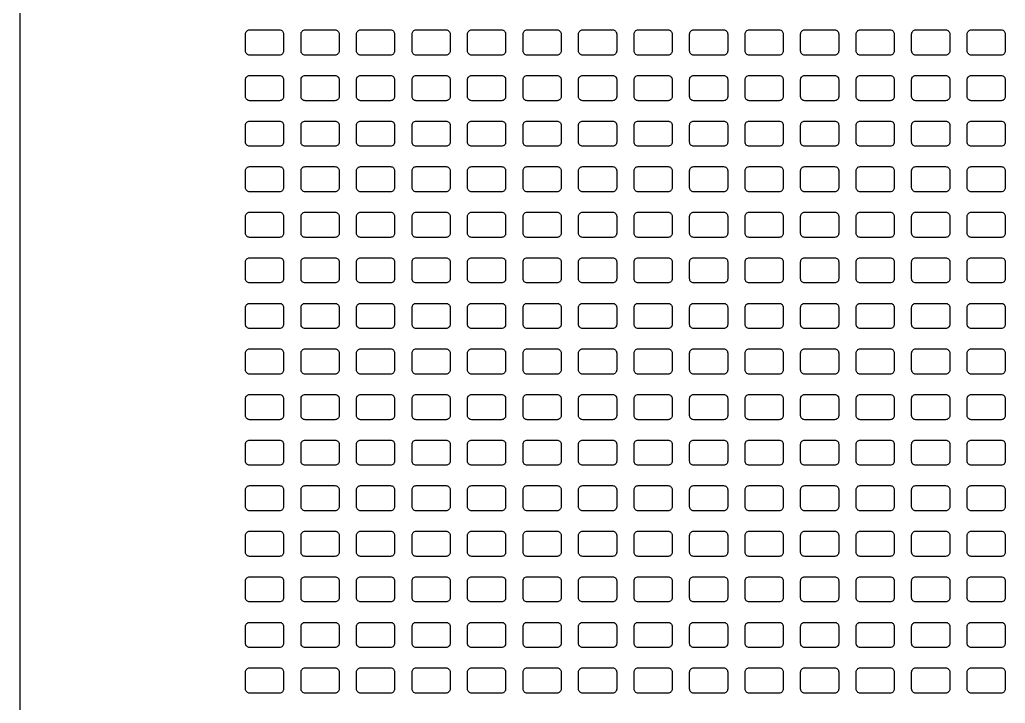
# Model space of a CAD drawing. Extents: x 2242 to 8299, y -565 to 2678.
# Drawn here: x 2242.3 to 2301.8, y 2551.2 to 2592.4 of the extents above; entities that cross this region are included whole.
import ezdxf

# ---------------------------------------------------------------- set-up
doc = ezdxf.new("R2010")
doc.units = 0
doc.header["$MEASUREMENT"] = 0
doc.layers.add('1', color=1, linetype='CONTINUOUS')
doc.layers.add('9', color=6, linetype='CONTINUOUS')

msp = doc.modelspace()

# ---------------------------------------------------------------- linework, layer by layer
at = {"layer": '1'}
msp.add_line((2242.322, 2627.068), (2242.322, 2511.068), dxfattribs=at)
at = {"layer": '9'}
for points in [[(2256.197, 2591.828), (2257.997, 2591.828, -0.414214), (2258.247, 2591.578), (2258.247, 2590.558, -0.414214), (2257.997, 2590.308), (2256.197, 2590.308, -0.414214), (2255.947, 2590.558), (2255.947, 2591.578, -0.414214)], [(2259.547, 2591.828), (2261.347, 2591.828, -0.414214), (2261.597, 2591.578), (2261.597, 2590.558, -0.414214), (2261.347, 2590.308), (2259.547, 2590.308, -0.414214), (2259.297, 2590.558), (2259.297, 2591.578, -0.414214)], [(2262.897, 2591.828), (2264.697, 2591.828, -0.414214), (2264.947, 2591.578), (2264.947, 2590.558, -0.414214), (2264.697, 2590.308), (2262.897, 2590.308, -0.414214), (2262.647, 2590.558), (2262.647, 2591.578, -0.414214)], [(2266.247, 2591.828), (2268.047, 2591.828, -0.414214), (2268.297, 2591.578), (2268.297, 2590.558, -0.414214), (2268.047, 2590.308), (2266.247, 2590.308, -0.414214), (2265.997, 2590.558), (2265.997, 2591.578, -0.414214)], [(2269.597, 2591.828), (2271.397, 2591.828, -0.414214), (2271.647, 2591.578), (2271.647, 2590.558, -0.414214), (2271.397, 2590.308), (2269.597, 2590.308, -0.414214), (2269.347, 2590.558), (2269.347, 2591.578, -0.414214)], [(2272.947, 2591.828), (2274.747, 2591.828, -0.414214), (2274.997, 2591.578), (2274.997, 2590.558, -0.414214), (2274.747, 2590.308), (2272.947, 2590.308, -0.414214), (2272.697, 2590.558), (2272.697, 2591.578, -0.414214)], [(2276.297, 2591.828), (2278.097, 2591.828, -0.414214), (2278.347, 2591.578), (2278.347, 2590.558, -0.414214), (2278.097, 2590.308), (2276.297, 2590.308, -0.414214), (2276.047, 2590.558), (2276.047, 2591.578, -0.414214)], [(2279.647, 2591.828), (2281.447, 2591.828, -0.414214), (2281.697, 2591.578), (2281.697, 2590.558, -0.414214), (2281.447, 2590.308), (2279.647, 2590.308, -0.414214), (2279.397, 2590.558), (2279.397, 2591.578, -0.414214)], [(2282.997, 2591.828), (2284.797, 2591.828, -0.414214), (2285.047, 2591.578), (2285.047, 2590.558, -0.414214), (2284.797, 2590.308), (2282.997, 2590.308, -0.414214), (2282.747, 2590.558), (2282.747, 2591.578, -0.414214)], [(2286.347, 2591.828), (2288.147, 2591.828, -0.414214), (2288.397, 2591.578), (2288.397, 2590.558, -0.414214), (2288.147, 2590.308), (2286.347, 2590.308, -0.414214), (2286.097, 2590.558), (2286.097, 2591.578, -0.414214)], [(2289.697, 2591.828), (2291.497, 2591.828, -0.414214), (2291.747, 2591.578), (2291.747, 2590.558, -0.414214), (2291.497, 2590.308), (2289.697, 2590.308, -0.414214), (2289.447, 2590.558), (2289.447, 2591.578, -0.414214)], [(2293.047, 2591.828), (2294.847, 2591.828, -0.414214), (2295.097, 2591.578), (2295.097, 2590.558, -0.414214), (2294.847, 2590.308), (2293.047, 2590.308, -0.414214), (2292.797, 2590.558), (2292.797, 2591.578, -0.414214)], [(2296.397, 2591.828), (2298.197, 2591.828, -0.414214), (2298.447, 2591.578), (2298.447, 2590.558, -0.414214), (2298.197, 2590.308), (2296.397, 2590.308, -0.414214), (2296.147, 2590.558), (2296.147, 2591.578, -0.414214)], [(2299.747, 2591.828), (2301.547, 2591.828, -0.414214), (2301.797, 2591.578), (2301.797, 2590.558, -0.414214), (2301.547, 2590.308), (2299.747, 2590.308, -0.414214), (2299.497, 2590.558), (2299.497, 2591.578, -0.414214)], [(2256.197, 2589.078), (2257.997, 2589.078, -0.414214), (2258.247, 2588.828), (2258.247, 2587.808, -0.414214), (2257.997, 2587.558), (2256.197, 2587.558, -0.414214), (2255.947, 2587.808), (2255.947, 2588.828, -0.414214)], [(2259.547, 2589.078), (2261.347, 2589.078, -0.414214), (2261.597, 2588.828), (2261.597, 2587.808, -0.414214), (2261.347, 2587.558), (2259.547, 2587.558, -0.414214), (2259.297, 2587.808), (2259.297, 2588.828, -0.414214)], [(2262.897, 2589.078), (2264.697, 2589.078, -0.414214), (2264.947, 2588.828), (2264.947, 2587.808, -0.414214), (2264.697, 2587.558), (2262.897, 2587.558, -0.414214), (2262.647, 2587.808), (2262.647, 2588.828, -0.414214)], [(2266.247, 2589.078), (2268.047, 2589.078, -0.414214), (2268.297, 2588.828), (2268.297, 2587.808, -0.414214), (2268.047, 2587.558), (2266.247, 2587.558, -0.414214), (2265.997, 2587.808), (2265.997, 2588.828, -0.414214)], [(2269.597, 2589.078), (2271.397, 2589.078, -0.414214), (2271.647, 2588.828), (2271.647, 2587.808, -0.414214), (2271.397, 2587.558), (2269.597, 2587.558, -0.414214), (2269.347, 2587.808), (2269.347, 2588.828, -0.414214)], [(2272.947, 2589.078), (2274.747, 2589.078, -0.414214), (2274.997, 2588.828), (2274.997, 2587.808, -0.414214), (2274.747, 2587.558), (2272.947, 2587.558, -0.414214), (2272.697, 2587.808), (2272.697, 2588.828, -0.414214)], [(2276.297, 2589.078), (2278.097, 2589.078, -0.414214), (2278.347, 2588.828), (2278.347, 2587.808, -0.414214), (2278.097, 2587.558), (2276.297, 2587.558, -0.414214), (2276.047, 2587.808), (2276.047, 2588.828, -0.414214)], [(2279.647, 2589.078), (2281.447, 2589.078, -0.414214), (2281.697, 2588.828), (2281.697, 2587.808, -0.414214), (2281.447, 2587.558), (2279.647, 2587.558, -0.414214), (2279.397, 2587.808), (2279.397, 2588.828, -0.414214)], [(2282.997, 2589.078), (2284.797, 2589.078, -0.414214), (2285.047, 2588.828), (2285.047, 2587.808, -0.414214), (2284.797, 2587.558), (2282.997, 2587.558, -0.414214), (2282.747, 2587.808), (2282.747, 2588.828, -0.414214)], [(2286.347, 2589.078), (2288.147, 2589.078, -0.414214), (2288.397, 2588.828), (2288.397, 2587.808, -0.414214), (2288.147, 2587.558), (2286.347, 2587.558, -0.414214), (2286.097, 2587.808), (2286.097, 2588.828, -0.414214)], [(2289.697, 2589.078), (2291.497, 2589.078, -0.414214), (2291.747, 2588.828), (2291.747, 2587.808, -0.414214), (2291.497, 2587.558), (2289.697, 2587.558, -0.414214), (2289.447, 2587.808), (2289.447, 2588.828, -0.414214)], [(2293.047, 2589.078), (2294.847, 2589.078, -0.414214), (2295.097, 2588.828), (2295.097, 2587.808, -0.414214), (2294.847, 2587.558), (2293.047, 2587.558, -0.414214), (2292.797, 2587.808), (2292.797, 2588.828, -0.414214)], [(2296.397, 2589.078), (2298.197, 2589.078, -0.414214), (2298.447, 2588.828), (2298.447, 2587.808, -0.414214), (2298.197, 2587.558), (2296.397, 2587.558, -0.414214), (2296.147, 2587.808), (2296.147, 2588.828, -0.414214)], [(2299.747, 2589.078), (2301.547, 2589.078, -0.414214), (2301.797, 2588.828), (2301.797, 2587.808, -0.414214), (2301.547, 2587.558), (2299.747, 2587.558, -0.414214), (2299.497, 2587.808), (2299.497, 2588.828, -0.414214)], [(2256.197, 2586.328), (2257.997, 2586.328, -0.414214), (2258.247, 2586.078), (2258.247, 2585.058, -0.414214), (2257.997, 2584.808), (2256.197, 2584.808, -0.414214), (2255.947, 2585.058), (2255.947, 2586.078, -0.414214)], [(2259.547, 2586.328), (2261.347, 2586.328, -0.414214), (2261.597, 2586.078), (2261.597, 2585.058, -0.414214), (2261.347, 2584.808), (2259.547, 2584.808, -0.414214), (2259.297, 2585.058), (2259.297, 2586.078, -0.414214)], [(2262.897, 2586.328), (2264.697, 2586.328, -0.414214), (2264.947, 2586.078), (2264.947, 2585.058, -0.414214), (2264.697, 2584.808), (2262.897, 2584.808, -0.414214), (2262.647, 2585.058), (2262.647, 2586.078, -0.414214)], [(2266.247, 2586.328), (2268.047, 2586.328, -0.414214), (2268.297, 2586.078), (2268.297, 2585.058, -0.414214), (2268.047, 2584.808), (2266.247, 2584.808, -0.414214), (2265.997, 2585.058), (2265.997, 2586.078, -0.414214)], [(2269.597, 2586.328), (2271.397, 2586.328, -0.414214), (2271.647, 2586.078), (2271.647, 2585.058, -0.414214), (2271.397, 2584.808), (2269.597, 2584.808, -0.414214), (2269.347, 2585.058), (2269.347, 2586.078, -0.414214)], [(2272.947, 2586.328), (2274.747, 2586.328, -0.414214), (2274.997, 2586.078), (2274.997, 2585.058, -0.414214), (2274.747, 2584.808), (2272.947, 2584.808, -0.414214), (2272.697, 2585.058), (2272.697, 2586.078, -0.414214)], [(2276.297, 2586.328), (2278.097, 2586.328, -0.414214), (2278.347, 2586.078), (2278.347, 2585.058, -0.414214), (2278.097, 2584.808), (2276.297, 2584.808, -0.414214), (2276.047, 2585.058), (2276.047, 2586.078, -0.414214)], [(2279.647, 2586.328), (2281.447, 2586.328, -0.414214), (2281.697, 2586.078), (2281.697, 2585.058, -0.414214), (2281.447, 2584.808), (2279.647, 2584.808, -0.414214), (2279.397, 2585.058), (2279.397, 2586.078, -0.414214)], [(2282.997, 2586.328), (2284.797, 2586.328, -0.414214), (2285.047, 2586.078), (2285.047, 2585.058, -0.414214), (2284.797, 2584.808), (2282.997, 2584.808, -0.414214), (2282.747, 2585.058), (2282.747, 2586.078, -0.414214)], [(2286.347, 2586.328), (2288.147, 2586.328, -0.414214), (2288.397, 2586.078), (2288.397, 2585.058, -0.414214), (2288.147, 2584.808), (2286.347, 2584.808, -0.414214), (2286.097, 2585.058), (2286.097, 2586.078, -0.414214)], [(2289.697, 2586.328), (2291.497, 2586.328, -0.414214), (2291.747, 2586.078), (2291.747, 2585.058, -0.414214), (2291.497, 2584.808), (2289.697, 2584.808, -0.414214), (2289.447, 2585.058), (2289.447, 2586.078, -0.414214)], [(2293.047, 2586.328), (2294.847, 2586.328, -0.414214), (2295.097, 2586.078), (2295.097, 2585.058, -0.414214), (2294.847, 2584.808), (2293.047, 2584.808, -0.414214), (2292.797, 2585.058), (2292.797, 2586.078, -0.414214)], [(2296.397, 2586.328), (2298.197, 2586.328, -0.414214), (2298.447, 2586.078), (2298.447, 2585.058, -0.414214), (2298.197, 2584.808), (2296.397, 2584.808, -0.414214), (2296.147, 2585.058), (2296.147, 2586.078, -0.414214)], [(2299.747, 2586.328), (2301.547, 2586.328, -0.414214), (2301.797, 2586.078), (2301.797, 2585.058, -0.414214), (2301.547, 2584.808), (2299.747, 2584.808, -0.414214), (2299.497, 2585.058), (2299.497, 2586.078, -0.414214)], [(2256.197, 2583.578), (2257.997, 2583.578, -0.414214), (2258.247, 2583.328), (2258.247, 2582.308, -0.414214), (2257.997, 2582.058), (2256.197, 2582.058, -0.414214), (2255.947, 2582.308), (2255.947, 2583.328, -0.414214)], [(2259.547, 2583.578), (2261.347, 2583.578, -0.414214), (2261.597, 2583.328), (2261.597, 2582.308, -0.414214), (2261.347, 2582.058), (2259.547, 2582.058, -0.414214), (2259.297, 2582.308), (2259.297, 2583.328, -0.414214)], [(2262.897, 2583.578), (2264.697, 2583.578, -0.414214), (2264.947, 2583.328), (2264.947, 2582.308, -0.414214), (2264.697, 2582.058), (2262.897, 2582.058, -0.414214), (2262.647, 2582.308), (2262.647, 2583.328, -0.414214)], [(2266.247, 2583.578), (2268.047, 2583.578, -0.414214), (2268.297, 2583.328), (2268.297, 2582.308, -0.414214), (2268.047, 2582.058), (2266.247, 2582.058, -0.414214), (2265.997, 2582.308), (2265.997, 2583.328, -0.414214)], [(2269.597, 2583.578), (2271.397, 2583.578, -0.414214), (2271.647, 2583.328), (2271.647, 2582.308, -0.414214), (2271.397, 2582.058), (2269.597, 2582.058, -0.414214), (2269.347, 2582.308), (2269.347, 2583.328, -0.414214)], [(2272.947, 2583.578), (2274.747, 2583.578, -0.414214), (2274.997, 2583.328), (2274.997, 2582.308, -0.414214), (2274.747, 2582.058), (2272.947, 2582.058, -0.414214), (2272.697, 2582.308), (2272.697, 2583.328, -0.414214)], [(2276.297, 2583.578), (2278.097, 2583.578, -0.414214), (2278.347, 2583.328), (2278.347, 2582.308, -0.414214), (2278.097, 2582.058), (2276.297, 2582.058, -0.414214), (2276.047, 2582.308), (2276.047, 2583.328, -0.414214)], [(2279.647, 2583.578), (2281.447, 2583.578, -0.414214), (2281.697, 2583.328), (2281.697, 2582.308, -0.414214), (2281.447, 2582.058), (2279.647, 2582.058, -0.414214), (2279.397, 2582.308), (2279.397, 2583.328, -0.414214)], [(2282.997, 2583.578), (2284.797, 2583.578, -0.414214), (2285.047, 2583.328), (2285.047, 2582.308, -0.414214), (2284.797, 2582.058), (2282.997, 2582.058, -0.414214), (2282.747, 2582.308), (2282.747, 2583.328, -0.414214)], [(2286.347, 2583.578), (2288.147, 2583.578, -0.414214), (2288.397, 2583.328), (2288.397, 2582.308, -0.414214), (2288.147, 2582.058), (2286.347, 2582.058, -0.414214), (2286.097, 2582.308), (2286.097, 2583.328, -0.414214)], [(2289.697, 2583.578), (2291.497, 2583.578, -0.414214), (2291.747, 2583.328), (2291.747, 2582.308, -0.414214), (2291.497, 2582.058), (2289.697, 2582.058, -0.414214), (2289.447, 2582.308), (2289.447, 2583.328, -0.414214)], [(2293.047, 2583.578), (2294.847, 2583.578, -0.414214), (2295.097, 2583.328), (2295.097, 2582.308, -0.414214), (2294.847, 2582.058), (2293.047, 2582.058, -0.414214), (2292.797, 2582.308), (2292.797, 2583.328, -0.414214)], [(2296.397, 2583.578), (2298.197, 2583.578, -0.414214), (2298.447, 2583.328), (2298.447, 2582.308, -0.414214), (2298.197, 2582.058), (2296.397, 2582.058, -0.414214), (2296.147, 2582.308), (2296.147, 2583.328, -0.414214)], [(2299.747, 2583.578), (2301.547, 2583.578, -0.414214), (2301.797, 2583.328), (2301.797, 2582.308, -0.414214), (2301.547, 2582.058), (2299.747, 2582.058, -0.414214), (2299.497, 2582.308), (2299.497, 2583.328, -0.414214)], [(2256.197, 2580.828), (2257.997, 2580.828, -0.414214), (2258.247, 2580.578), (2258.247, 2579.558, -0.414214), (2257.997, 2579.308), (2256.197, 2579.308, -0.414214), (2255.947, 2579.558), (2255.947, 2580.578, -0.414214)], [(2259.547, 2580.828), (2261.347, 2580.828, -0.414214), (2261.597, 2580.578), (2261.597, 2579.558, -0.414214), (2261.347, 2579.308), (2259.547, 2579.308, -0.414214), (2259.297, 2579.558), (2259.297, 2580.578, -0.414214)], [(2262.897, 2580.828), (2264.697, 2580.828, -0.414214), (2264.947, 2580.578), (2264.947, 2579.558, -0.414214), (2264.697, 2579.308), (2262.897, 2579.308, -0.414214), (2262.647, 2579.558), (2262.647, 2580.578, -0.414214)], [(2266.247, 2580.828), (2268.047, 2580.828, -0.414214), (2268.297, 2580.578), (2268.297, 2579.558, -0.414214), (2268.047, 2579.308), (2266.247, 2579.308, -0.414214), (2265.997, 2579.558), (2265.997, 2580.578, -0.414214)], [(2269.597, 2580.828), (2271.397, 2580.828, -0.414214), (2271.647, 2580.578), (2271.647, 2579.558, -0.414214), (2271.397, 2579.308), (2269.597, 2579.308, -0.414214), (2269.347, 2579.558), (2269.347, 2580.578, -0.414214)], [(2272.947, 2580.828), (2274.747, 2580.828, -0.414214), (2274.997, 2580.578), (2274.997, 2579.558, -0.414214), (2274.747, 2579.308), (2272.947, 2579.308, -0.414214), (2272.697, 2579.558), (2272.697, 2580.578, -0.414214)], [(2276.297, 2580.828), (2278.097, 2580.828, -0.414214), (2278.347, 2580.578), (2278.347, 2579.558, -0.414214), (2278.097, 2579.308), (2276.297, 2579.308, -0.414214), (2276.047, 2579.558), (2276.047, 2580.578, -0.414214)], [(2279.647, 2580.828), (2281.447, 2580.828, -0.414214), (2281.697, 2580.578), (2281.697, 2579.558, -0.414214), (2281.447, 2579.308), (2279.647, 2579.308, -0.414214), (2279.397, 2579.558), (2279.397, 2580.578, -0.414214)], [(2282.997, 2580.828), (2284.797, 2580.828, -0.414214), (2285.047, 2580.578), (2285.047, 2579.558, -0.414214), (2284.797, 2579.308), (2282.997, 2579.308, -0.414214), (2282.747, 2579.558), (2282.747, 2580.578, -0.414214)], [(2286.347, 2580.828), (2288.147, 2580.828, -0.414214), (2288.397, 2580.578), (2288.397, 2579.558, -0.414214), (2288.147, 2579.308), (2286.347, 2579.308, -0.414214), (2286.097, 2579.558), (2286.097, 2580.578, -0.414214)], [(2289.697, 2580.828), (2291.497, 2580.828, -0.414214), (2291.747, 2580.578), (2291.747, 2579.558, -0.414214), (2291.497, 2579.308), (2289.697, 2579.308, -0.414214), (2289.447, 2579.558), (2289.447, 2580.578, -0.414214)], [(2293.047, 2580.828), (2294.847, 2580.828, -0.414214), (2295.097, 2580.578), (2295.097, 2579.558, -0.414214), (2294.847, 2579.308), (2293.047, 2579.308, -0.414214), (2292.797, 2579.558), (2292.797, 2580.578, -0.414214)], [(2296.397, 2580.828), (2298.197, 2580.828, -0.414214), (2298.447, 2580.578), (2298.447, 2579.558, -0.414214), (2298.197, 2579.308), (2296.397, 2579.308, -0.414214), (2296.147, 2579.558), (2296.147, 2580.578, -0.414214)], [(2299.747, 2580.828), (2301.547, 2580.828, -0.414214), (2301.797, 2580.578), (2301.797, 2579.558, -0.414214), (2301.547, 2579.308), (2299.747, 2579.308, -0.414214), (2299.497, 2579.558), (2299.497, 2580.578, -0.414214)], [(2256.197, 2578.078), (2257.997, 2578.078, -0.414214), (2258.247, 2577.828), (2258.247, 2576.808, -0.414214), (2257.997, 2576.558), (2256.197, 2576.558, -0.414214), (2255.947, 2576.808), (2255.947, 2577.828, -0.414214)], [(2259.547, 2578.078), (2261.347, 2578.078, -0.414214), (2261.597, 2577.828), (2261.597, 2576.808, -0.414214), (2261.347, 2576.558), (2259.547, 2576.558, -0.414214), (2259.297, 2576.808), (2259.297, 2577.828, -0.414214)], [(2262.897, 2578.078), (2264.697, 2578.078, -0.414214), (2264.947, 2577.828), (2264.947, 2576.808, -0.414214), (2264.697, 2576.558), (2262.897, 2576.558, -0.414214), (2262.647, 2576.808), (2262.647, 2577.828, -0.414214)], [(2266.247, 2578.078), (2268.047, 2578.078, -0.414214), (2268.297, 2577.828), (2268.297, 2576.808, -0.414214), (2268.047, 2576.558), (2266.247, 2576.558, -0.414214), (2265.997, 2576.808), (2265.997, 2577.828, -0.414214)], [(2269.597, 2578.078), (2271.397, 2578.078, -0.414214), (2271.647, 2577.828), (2271.647, 2576.808, -0.414214), (2271.397, 2576.558), (2269.597, 2576.558, -0.414214), (2269.347, 2576.808), (2269.347, 2577.828, -0.414214)], [(2272.947, 2578.078), (2274.747, 2578.078, -0.414214), (2274.997, 2577.828), (2274.997, 2576.808, -0.414214), (2274.747, 2576.558), (2272.947, 2576.558, -0.414214), (2272.697, 2576.808), (2272.697, 2577.828, -0.414214)], [(2276.297, 2578.078), (2278.097, 2578.078, -0.414214), (2278.347, 2577.828), (2278.347, 2576.808, -0.414214), (2278.097, 2576.558), (2276.297, 2576.558, -0.414214), (2276.047, 2576.808), (2276.047, 2577.828, -0.414214)], [(2279.647, 2578.078), (2281.447, 2578.078, -0.414214), (2281.697, 2577.828), (2281.697, 2576.808, -0.414214), (2281.447, 2576.558), (2279.647, 2576.558, -0.414214), (2279.397, 2576.808), (2279.397, 2577.828, -0.414214)], [(2282.997, 2578.078), (2284.797, 2578.078, -0.414214), (2285.047, 2577.828), (2285.047, 2576.808, -0.414214), (2284.797, 2576.558), (2282.997, 2576.558, -0.414214), (2282.747, 2576.808), (2282.747, 2577.828, -0.414214)], [(2286.347, 2578.078), (2288.147, 2578.078, -0.414214), (2288.397, 2577.828), (2288.397, 2576.808, -0.414214), (2288.147, 2576.558), (2286.347, 2576.558, -0.414214), (2286.097, 2576.808), (2286.097, 2577.828, -0.414214)], [(2289.697, 2578.078), (2291.497, 2578.078, -0.414214), (2291.747, 2577.828), (2291.747, 2576.808, -0.414214), (2291.497, 2576.558), (2289.697, 2576.558, -0.414214), (2289.447, 2576.808), (2289.447, 2577.828, -0.414214)], [(2293.047, 2578.078), (2294.847, 2578.078, -0.414214), (2295.097, 2577.828), (2295.097, 2576.808, -0.414214), (2294.847, 2576.558), (2293.047, 2576.558, -0.414214), (2292.797, 2576.808), (2292.797, 2577.828, -0.414214)], [(2296.397, 2578.078), (2298.197, 2578.078, -0.414214), (2298.447, 2577.828), (2298.447, 2576.808, -0.414214), (2298.197, 2576.558), (2296.397, 2576.558, -0.414214), (2296.147, 2576.808), (2296.147, 2577.828, -0.414214)], [(2299.747, 2578.078), (2301.547, 2578.078, -0.414214), (2301.797, 2577.828), (2301.797, 2576.808, -0.414214), (2301.547, 2576.558), (2299.747, 2576.558, -0.414214), (2299.497, 2576.808), (2299.497, 2577.828, -0.414214)], [(2256.197, 2575.328), (2257.997, 2575.328, -0.414214), (2258.247, 2575.078), (2258.247, 2574.058, -0.414214), (2257.997, 2573.808), (2256.197, 2573.808, -0.414214), (2255.947, 2574.058), (2255.947, 2575.078, -0.414214)], [(2259.547, 2575.328), (2261.347, 2575.328, -0.414214), (2261.597, 2575.078), (2261.597, 2574.058, -0.414214), (2261.347, 2573.808), (2259.547, 2573.808, -0.414214), (2259.297, 2574.058), (2259.297, 2575.078, -0.414214)], [(2262.897, 2575.328), (2264.697, 2575.328, -0.414214), (2264.947, 2575.078), (2264.947, 2574.058, -0.414214), (2264.697, 2573.808), (2262.897, 2573.808, -0.414214), (2262.647, 2574.058), (2262.647, 2575.078, -0.414214)], [(2266.247, 2575.328), (2268.047, 2575.328, -0.414214), (2268.297, 2575.078), (2268.297, 2574.058, -0.414214), (2268.047, 2573.808), (2266.247, 2573.808, -0.414214), (2265.997, 2574.058), (2265.997, 2575.078, -0.414214)], [(2269.597, 2575.328), (2271.397, 2575.328, -0.414214), (2271.647, 2575.078), (2271.647, 2574.058, -0.414214), (2271.397, 2573.808), (2269.597, 2573.808, -0.414214), (2269.347, 2574.058), (2269.347, 2575.078, -0.414214)], [(2272.947, 2575.328), (2274.747, 2575.328, -0.414214), (2274.997, 2575.078), (2274.997, 2574.058, -0.414214), (2274.747, 2573.808), (2272.947, 2573.808, -0.414214), (2272.697, 2574.058), (2272.697, 2575.078, -0.414214)], [(2276.297, 2575.328), (2278.097, 2575.328, -0.414214), (2278.347, 2575.078), (2278.347, 2574.058, -0.414214), (2278.097, 2573.808), (2276.297, 2573.808, -0.414214), (2276.047, 2574.058), (2276.047, 2575.078, -0.414214)], [(2279.647, 2575.328), (2281.447, 2575.328, -0.414214), (2281.697, 2575.078), (2281.697, 2574.058, -0.414214), (2281.447, 2573.808), (2279.647, 2573.808, -0.414214), (2279.397, 2574.058), (2279.397, 2575.078, -0.414214)], [(2282.997, 2575.328), (2284.797, 2575.328, -0.414214), (2285.047, 2575.078), (2285.047, 2574.058, -0.414214), (2284.797, 2573.808), (2282.997, 2573.808, -0.414214), (2282.747, 2574.058), (2282.747, 2575.078, -0.414214)], [(2286.347, 2575.328), (2288.147, 2575.328, -0.414214), (2288.397, 2575.078), (2288.397, 2574.058, -0.414214), (2288.147, 2573.808), (2286.347, 2573.808, -0.414214), (2286.097, 2574.058), (2286.097, 2575.078, -0.414214)], [(2289.697, 2575.328), (2291.497, 2575.328, -0.414214), (2291.747, 2575.078), (2291.747, 2574.058, -0.414214), (2291.497, 2573.808), (2289.697, 2573.808, -0.414214), (2289.447, 2574.058), (2289.447, 2575.078, -0.414214)], [(2293.047, 2575.328), (2294.847, 2575.328, -0.414214), (2295.097, 2575.078), (2295.097, 2574.058, -0.414214), (2294.847, 2573.808), (2293.047, 2573.808, -0.414214), (2292.797, 2574.058), (2292.797, 2575.078, -0.414214)], [(2296.397, 2575.328), (2298.197, 2575.328, -0.414214), (2298.447, 2575.078), (2298.447, 2574.058, -0.414214), (2298.197, 2573.808), (2296.397, 2573.808, -0.414214), (2296.147, 2574.058), (2296.147, 2575.078, -0.414214)], [(2299.747, 2575.328), (2301.547, 2575.328, -0.414214), (2301.797, 2575.078), (2301.797, 2574.058, -0.414214), (2301.547, 2573.808), (2299.747, 2573.808, -0.414214), (2299.497, 2574.058), (2299.497, 2575.078, -0.414214)], [(2256.197, 2572.578), (2257.997, 2572.578, -0.414214), (2258.247, 2572.328), (2258.247, 2571.308, -0.414214), (2257.997, 2571.058), (2256.197, 2571.058, -0.414214), (2255.947, 2571.308), (2255.947, 2572.328, -0.414214)], [(2259.547, 2572.578), (2261.347, 2572.578, -0.414214), (2261.597, 2572.328), (2261.597, 2571.308, -0.414214), (2261.347, 2571.058), (2259.547, 2571.058, -0.414214), (2259.297, 2571.308), (2259.297, 2572.328, -0.414214)], [(2262.897, 2572.578), (2264.697, 2572.578, -0.414214), (2264.947, 2572.328), (2264.947, 2571.308, -0.414214), (2264.697, 2571.058), (2262.897, 2571.058, -0.414214), (2262.647, 2571.308), (2262.647, 2572.328, -0.414214)], [(2266.247, 2572.578), (2268.047, 2572.578, -0.414214), (2268.297, 2572.328), (2268.297, 2571.308, -0.414214), (2268.047, 2571.058), (2266.247, 2571.058, -0.414214), (2265.997, 2571.308), (2265.997, 2572.328, -0.414214)], [(2269.597, 2572.578), (2271.397, 2572.578, -0.414214), (2271.647, 2572.328), (2271.647, 2571.308, -0.414214), (2271.397, 2571.058), (2269.597, 2571.058, -0.414214), (2269.347, 2571.308), (2269.347, 2572.328, -0.414214)], [(2272.947, 2572.578), (2274.747, 2572.578, -0.414214), (2274.997, 2572.328), (2274.997, 2571.308, -0.414214), (2274.747, 2571.058), (2272.947, 2571.058, -0.414214), (2272.697, 2571.308), (2272.697, 2572.328, -0.414214)], [(2276.297, 2572.578), (2278.097, 2572.578, -0.414214), (2278.347, 2572.328), (2278.347, 2571.308, -0.414214), (2278.097, 2571.058), (2276.297, 2571.058, -0.414214), (2276.047, 2571.308), (2276.047, 2572.328, -0.414214)], [(2279.647, 2572.578), (2281.447, 2572.578, -0.414214), (2281.697, 2572.328), (2281.697, 2571.308, -0.414214), (2281.447, 2571.058), (2279.647, 2571.058, -0.414214), (2279.397, 2571.308), (2279.397, 2572.328, -0.414214)], [(2282.997, 2572.578), (2284.797, 2572.578, -0.414214), (2285.047, 2572.328), (2285.047, 2571.308, -0.414214), (2284.797, 2571.058), (2282.997, 2571.058, -0.414214), (2282.747, 2571.308), (2282.747, 2572.328, -0.414214)], [(2286.347, 2572.578), (2288.147, 2572.578, -0.414214), (2288.397, 2572.328), (2288.397, 2571.308, -0.414214), (2288.147, 2571.058), (2286.347, 2571.058, -0.414214), (2286.097, 2571.308), (2286.097, 2572.328, -0.414214)], [(2289.697, 2572.578), (2291.497, 2572.578, -0.414214), (2291.747, 2572.328), (2291.747, 2571.308, -0.414214), (2291.497, 2571.058), (2289.697, 2571.058, -0.414214), (2289.447, 2571.308), (2289.447, 2572.328, -0.414214)], [(2293.047, 2572.578), (2294.847, 2572.578, -0.414214), (2295.097, 2572.328), (2295.097, 2571.308, -0.414214), (2294.847, 2571.058), (2293.047, 2571.058, -0.414214), (2292.797, 2571.308), (2292.797, 2572.328, -0.414214)], [(2296.397, 2572.578), (2298.197, 2572.578, -0.414214), (2298.447, 2572.328), (2298.447, 2571.308, -0.414214), (2298.197, 2571.058), (2296.397, 2571.058, -0.414214), (2296.147, 2571.308), (2296.147, 2572.328, -0.414214)], [(2299.747, 2572.578), (2301.547, 2572.578, -0.414214), (2301.797, 2572.328), (2301.797, 2571.308, -0.414214), (2301.547, 2571.058), (2299.747, 2571.058, -0.414214), (2299.497, 2571.308), (2299.497, 2572.328, -0.414214)], [(2256.197, 2569.828), (2257.997, 2569.828, -0.414214), (2258.247, 2569.578), (2258.247, 2568.558, -0.414214), (2257.997, 2568.308), (2256.197, 2568.308, -0.414214), (2255.947, 2568.558), (2255.947, 2569.578, -0.414214)], [(2259.547, 2569.828), (2261.347, 2569.828, -0.414214), (2261.597, 2569.578), (2261.597, 2568.558, -0.414214), (2261.347, 2568.308), (2259.547, 2568.308, -0.414214), (2259.297, 2568.558), (2259.297, 2569.578, -0.414214)], [(2262.897, 2569.828), (2264.697, 2569.828, -0.414214), (2264.947, 2569.578), (2264.947, 2568.558, -0.414214), (2264.697, 2568.308), (2262.897, 2568.308, -0.414214), (2262.647, 2568.558), (2262.647, 2569.578, -0.414214)], [(2266.247, 2569.828), (2268.047, 2569.828, -0.414214), (2268.297, 2569.578), (2268.297, 2568.558, -0.414214), (2268.047, 2568.308), (2266.247, 2568.308, -0.414214), (2265.997, 2568.558), (2265.997, 2569.578, -0.414214)], [(2269.597, 2569.828), (2271.397, 2569.828, -0.414214), (2271.647, 2569.578), (2271.647, 2568.558, -0.414214), (2271.397, 2568.308), (2269.597, 2568.308, -0.414214), (2269.347, 2568.558), (2269.347, 2569.578, -0.414214)], [(2272.947, 2569.828), (2274.747, 2569.828, -0.414214), (2274.997, 2569.578), (2274.997, 2568.558, -0.414214), (2274.747, 2568.308), (2272.947, 2568.308, -0.414214), (2272.697, 2568.558), (2272.697, 2569.578, -0.414214)], [(2276.297, 2569.828), (2278.097, 2569.828, -0.414214), (2278.347, 2569.578), (2278.347, 2568.558, -0.414214), (2278.097, 2568.308), (2276.297, 2568.308, -0.414214), (2276.047, 2568.558), (2276.047, 2569.578, -0.414214)], [(2279.647, 2569.828), (2281.447, 2569.828, -0.414214), (2281.697, 2569.578), (2281.697, 2568.558, -0.414214), (2281.447, 2568.308), (2279.647, 2568.308, -0.414214), (2279.397, 2568.558), (2279.397, 2569.578, -0.414214)], [(2282.997, 2569.828), (2284.797, 2569.828, -0.414214), (2285.047, 2569.578), (2285.047, 2568.558, -0.414214), (2284.797, 2568.308), (2282.997, 2568.308, -0.414214), (2282.747, 2568.558), (2282.747, 2569.578, -0.414214)], [(2286.347, 2569.828), (2288.147, 2569.828, -0.414214), (2288.397, 2569.578), (2288.397, 2568.558, -0.414214), (2288.147, 2568.308), (2286.347, 2568.308, -0.414214), (2286.097, 2568.558), (2286.097, 2569.578, -0.414214)], [(2289.697, 2569.828), (2291.497, 2569.828, -0.414214), (2291.747, 2569.578), (2291.747, 2568.558, -0.414214), (2291.497, 2568.308), (2289.697, 2568.308, -0.414214), (2289.447, 2568.558), (2289.447, 2569.578, -0.414214)], [(2293.047, 2569.828), (2294.847, 2569.828, -0.414214), (2295.097, 2569.578), (2295.097, 2568.558, -0.414214), (2294.847, 2568.308), (2293.047, 2568.308, -0.414214), (2292.797, 2568.558), (2292.797, 2569.578, -0.414214)], [(2296.397, 2569.828), (2298.197, 2569.828, -0.414214), (2298.447, 2569.578), (2298.447, 2568.558, -0.414214), (2298.197, 2568.308), (2296.397, 2568.308, -0.414214), (2296.147, 2568.558), (2296.147, 2569.578, -0.414214)], [(2299.747, 2569.828), (2301.547, 2569.828, -0.414214), (2301.797, 2569.578), (2301.797, 2568.558, -0.414214), (2301.547, 2568.308), (2299.747, 2568.308, -0.414214), (2299.497, 2568.558), (2299.497, 2569.578, -0.414214)], [(2256.197, 2567.078), (2257.997, 2567.078, -0.414214), (2258.247, 2566.828), (2258.247, 2565.808, -0.414214), (2257.997, 2565.558), (2256.197, 2565.558, -0.414214), (2255.947, 2565.808), (2255.947, 2566.828, -0.414214)], [(2259.547, 2567.078), (2261.347, 2567.078, -0.414214), (2261.597, 2566.828), (2261.597, 2565.808, -0.414214), (2261.347, 2565.558), (2259.547, 2565.558, -0.414214), (2259.297, 2565.808), (2259.297, 2566.828, -0.414214)], [(2262.897, 2567.078), (2264.697, 2567.078, -0.414214), (2264.947, 2566.828), (2264.947, 2565.808, -0.414214), (2264.697, 2565.558), (2262.897, 2565.558, -0.414214), (2262.647, 2565.808), (2262.647, 2566.828, -0.414214)], [(2266.247, 2567.078), (2268.047, 2567.078, -0.414214), (2268.297, 2566.828), (2268.297, 2565.808, -0.414214), (2268.047, 2565.558), (2266.247, 2565.558, -0.414214), (2265.997, 2565.808), (2265.997, 2566.828, -0.414214)], [(2269.597, 2567.078), (2271.397, 2567.078, -0.414214), (2271.647, 2566.828), (2271.647, 2565.808, -0.414214), (2271.397, 2565.558), (2269.597, 2565.558, -0.414214), (2269.347, 2565.808), (2269.347, 2566.828, -0.414214)], [(2272.947, 2567.078), (2274.747, 2567.078, -0.414214), (2274.997, 2566.828), (2274.997, 2565.808, -0.414214), (2274.747, 2565.558), (2272.947, 2565.558, -0.414214), (2272.697, 2565.808), (2272.697, 2566.828, -0.414214)], [(2276.297, 2567.078), (2278.097, 2567.078, -0.414214), (2278.347, 2566.828), (2278.347, 2565.808, -0.414214), (2278.097, 2565.558), (2276.297, 2565.558, -0.414214), (2276.047, 2565.808), (2276.047, 2566.828, -0.414214)], [(2279.647, 2567.078), (2281.447, 2567.078, -0.414214), (2281.697, 2566.828), (2281.697, 2565.808, -0.414214), (2281.447, 2565.558), (2279.647, 2565.558, -0.414214), (2279.397, 2565.808), (2279.397, 2566.828, -0.414214)], [(2282.997, 2567.078), (2284.797, 2567.078, -0.414214), (2285.047, 2566.828), (2285.047, 2565.808, -0.414214), (2284.797, 2565.558), (2282.997, 2565.558, -0.414214), (2282.747, 2565.808), (2282.747, 2566.828, -0.414214)], [(2286.347, 2567.078), (2288.147, 2567.078, -0.414214), (2288.397, 2566.828), (2288.397, 2565.808, -0.414214), (2288.147, 2565.558), (2286.347, 2565.558, -0.414214), (2286.097, 2565.808), (2286.097, 2566.828, -0.414214)], [(2289.697, 2567.078), (2291.497, 2567.078, -0.414214), (2291.747, 2566.828), (2291.747, 2565.808, -0.414214), (2291.497, 2565.558), (2289.697, 2565.558, -0.414214), (2289.447, 2565.808), (2289.447, 2566.828, -0.414214)], [(2293.047, 2567.078), (2294.847, 2567.078, -0.414214), (2295.097, 2566.828), (2295.097, 2565.808, -0.414214), (2294.847, 2565.558), (2293.047, 2565.558, -0.414214), (2292.797, 2565.808), (2292.797, 2566.828, -0.414214)], [(2296.397, 2567.078), (2298.197, 2567.078, -0.414214), (2298.447, 2566.828), (2298.447, 2565.808, -0.414214), (2298.197, 2565.558), (2296.397, 2565.558, -0.414214), (2296.147, 2565.808), (2296.147, 2566.828, -0.414214)], [(2299.747, 2567.078), (2301.547, 2567.078, -0.414214), (2301.797, 2566.828), (2301.797, 2565.808, -0.414214), (2301.547, 2565.558), (2299.747, 2565.558, -0.414214), (2299.497, 2565.808), (2299.497, 2566.828, -0.414214)], [(2256.197, 2564.328), (2257.997, 2564.328, -0.414214), (2258.247, 2564.078), (2258.247, 2563.058, -0.414214), (2257.997, 2562.808), (2256.197, 2562.808, -0.414214), (2255.947, 2563.058), (2255.947, 2564.078, -0.414214)], [(2259.547, 2564.328), (2261.347, 2564.328, -0.414214), (2261.597, 2564.078), (2261.597, 2563.058, -0.414214), (2261.347, 2562.808), (2259.547, 2562.808, -0.414214), (2259.297, 2563.058), (2259.297, 2564.078, -0.414214)], [(2262.897, 2564.328), (2264.697, 2564.328, -0.414214), (2264.947, 2564.078), (2264.947, 2563.058, -0.414214), (2264.697, 2562.808), (2262.897, 2562.808, -0.414214), (2262.647, 2563.058), (2262.647, 2564.078, -0.414214)], [(2266.247, 2564.328), (2268.047, 2564.328, -0.414214), (2268.297, 2564.078), (2268.297, 2563.058, -0.414214), (2268.047, 2562.808), (2266.247, 2562.808, -0.414214), (2265.997, 2563.058), (2265.997, 2564.078, -0.414214)], [(2269.597, 2564.328), (2271.397, 2564.328, -0.414214), (2271.647, 2564.078), (2271.647, 2563.058, -0.414214), (2271.397, 2562.808), (2269.597, 2562.808, -0.414214), (2269.347, 2563.058), (2269.347, 2564.078, -0.414214)], [(2272.947, 2564.328), (2274.747, 2564.328, -0.414214), (2274.997, 2564.078), (2274.997, 2563.058, -0.414214), (2274.747, 2562.808), (2272.947, 2562.808, -0.414214), (2272.697, 2563.058), (2272.697, 2564.078, -0.414214)], [(2276.297, 2564.328), (2278.097, 2564.328, -0.414214), (2278.347, 2564.078), (2278.347, 2563.058, -0.414214), (2278.097, 2562.808), (2276.297, 2562.808, -0.414214), (2276.047, 2563.058), (2276.047, 2564.078, -0.414214)], [(2279.647, 2564.328), (2281.447, 2564.328, -0.414214), (2281.697, 2564.078), (2281.697, 2563.058, -0.414214), (2281.447, 2562.808), (2279.647, 2562.808, -0.414214), (2279.397, 2563.058), (2279.397, 2564.078, -0.414214)], [(2282.997, 2564.328), (2284.797, 2564.328, -0.414214), (2285.047, 2564.078), (2285.047, 2563.058, -0.414214), (2284.797, 2562.808), (2282.997, 2562.808, -0.414214), (2282.747, 2563.058), (2282.747, 2564.078, -0.414214)], [(2286.347, 2564.328), (2288.147, 2564.328, -0.414214), (2288.397, 2564.078), (2288.397, 2563.058, -0.414214), (2288.147, 2562.808), (2286.347, 2562.808, -0.414214), (2286.097, 2563.058), (2286.097, 2564.078, -0.414214)], [(2289.697, 2564.328), (2291.497, 2564.328, -0.414214), (2291.747, 2564.078), (2291.747, 2563.058, -0.414214), (2291.497, 2562.808), (2289.697, 2562.808, -0.414214), (2289.447, 2563.058), (2289.447, 2564.078, -0.414214)], [(2293.047, 2564.328), (2294.847, 2564.328, -0.414214), (2295.097, 2564.078), (2295.097, 2563.058, -0.414214), (2294.847, 2562.808), (2293.047, 2562.808, -0.414214), (2292.797, 2563.058), (2292.797, 2564.078, -0.414214)], [(2296.397, 2564.328), (2298.197, 2564.328, -0.414214), (2298.447, 2564.078), (2298.447, 2563.058, -0.414214), (2298.197, 2562.808), (2296.397, 2562.808, -0.414214), (2296.147, 2563.058), (2296.147, 2564.078, -0.414214)], [(2299.747, 2564.328), (2301.547, 2564.328, -0.414214), (2301.797, 2564.078), (2301.797, 2563.058, -0.414214), (2301.547, 2562.808), (2299.747, 2562.808, -0.414214), (2299.497, 2563.058), (2299.497, 2564.078, -0.414214)], [(2256.197, 2561.578), (2257.997, 2561.578, -0.414214), (2258.247, 2561.328), (2258.247, 2560.308, -0.414214), (2257.997, 2560.058), (2256.197, 2560.058, -0.414214), (2255.947, 2560.308), (2255.947, 2561.328, -0.414214)], [(2259.547, 2561.578), (2261.347, 2561.578, -0.414214), (2261.597, 2561.328), (2261.597, 2560.308, -0.414214), (2261.347, 2560.058), (2259.547, 2560.058, -0.414214), (2259.297, 2560.308), (2259.297, 2561.328, -0.414214)], [(2262.897, 2561.578), (2264.697, 2561.578, -0.414214), (2264.947, 2561.328), (2264.947, 2560.308, -0.414214), (2264.697, 2560.058), (2262.897, 2560.058, -0.414214), (2262.647, 2560.308), (2262.647, 2561.328, -0.414214)], [(2266.247, 2561.578), (2268.047, 2561.578, -0.414214), (2268.297, 2561.328), (2268.297, 2560.308, -0.414214), (2268.047, 2560.058), (2266.247, 2560.058, -0.414214), (2265.997, 2560.308), (2265.997, 2561.328, -0.414214)], [(2269.597, 2561.578), (2271.397, 2561.578, -0.414214), (2271.647, 2561.328), (2271.647, 2560.308, -0.414214), (2271.397, 2560.058), (2269.597, 2560.058, -0.414214), (2269.347, 2560.308), (2269.347, 2561.328, -0.414214)], [(2272.947, 2561.578), (2274.747, 2561.578, -0.414214), (2274.997, 2561.328), (2274.997, 2560.308, -0.414214), (2274.747, 2560.058), (2272.947, 2560.058, -0.414214), (2272.697, 2560.308), (2272.697, 2561.328, -0.414214)], [(2276.297, 2561.578), (2278.097, 2561.578, -0.414214), (2278.347, 2561.328), (2278.347, 2560.308, -0.414214), (2278.097, 2560.058), (2276.297, 2560.058, -0.414214), (2276.047, 2560.308), (2276.047, 2561.328, -0.414214)], [(2279.647, 2561.578), (2281.447, 2561.578, -0.414214), (2281.697, 2561.328), (2281.697, 2560.308, -0.414214), (2281.447, 2560.058), (2279.647, 2560.058, -0.414214), (2279.397, 2560.308), (2279.397, 2561.328, -0.414214)], [(2282.997, 2561.578), (2284.797, 2561.578, -0.414214), (2285.047, 2561.328), (2285.047, 2560.308, -0.414214), (2284.797, 2560.058), (2282.997, 2560.058, -0.414214), (2282.747, 2560.308), (2282.747, 2561.328, -0.414214)], [(2286.347, 2561.578), (2288.147, 2561.578, -0.414214), (2288.397, 2561.328), (2288.397, 2560.308, -0.414214), (2288.147, 2560.058), (2286.347, 2560.058, -0.414214), (2286.097, 2560.308), (2286.097, 2561.328, -0.414214)], [(2289.697, 2561.578), (2291.497, 2561.578, -0.414214), (2291.747, 2561.328), (2291.747, 2560.308, -0.414214), (2291.497, 2560.058), (2289.697, 2560.058, -0.414214), (2289.447, 2560.308), (2289.447, 2561.328, -0.414214)], [(2293.047, 2561.578), (2294.847, 2561.578, -0.414214), (2295.097, 2561.328), (2295.097, 2560.308, -0.414214), (2294.847, 2560.058), (2293.047, 2560.058, -0.414214), (2292.797, 2560.308), (2292.797, 2561.328, -0.414214)], [(2296.397, 2561.578), (2298.197, 2561.578, -0.414214), (2298.447, 2561.328), (2298.447, 2560.308, -0.414214), (2298.197, 2560.058), (2296.397, 2560.058, -0.414214), (2296.147, 2560.308), (2296.147, 2561.328, -0.414214)], [(2299.747, 2561.578), (2301.547, 2561.578, -0.414214), (2301.797, 2561.328), (2301.797, 2560.308, -0.414214), (2301.547, 2560.058), (2299.747, 2560.058, -0.414214), (2299.497, 2560.308), (2299.497, 2561.328, -0.414214)], [(2256.197, 2558.828), (2257.997, 2558.828, -0.414214), (2258.247, 2558.578), (2258.247, 2557.558, -0.414214), (2257.997, 2557.308), (2256.197, 2557.308, -0.414214), (2255.947, 2557.558), (2255.947, 2558.578, -0.414214)], [(2259.547, 2558.828), (2261.347, 2558.828, -0.414214), (2261.597, 2558.578), (2261.597, 2557.558, -0.414214), (2261.347, 2557.308), (2259.547, 2557.308, -0.414214), (2259.297, 2557.558), (2259.297, 2558.578, -0.414214)], [(2262.897, 2558.828), (2264.697, 2558.828, -0.414214), (2264.947, 2558.578), (2264.947, 2557.558, -0.414214), (2264.697, 2557.308), (2262.897, 2557.308, -0.414214), (2262.647, 2557.558), (2262.647, 2558.578, -0.414214)], [(2266.247, 2558.828), (2268.047, 2558.828, -0.414214), (2268.297, 2558.578), (2268.297, 2557.558, -0.414214), (2268.047, 2557.308), (2266.247, 2557.308, -0.414214), (2265.997, 2557.558), (2265.997, 2558.578, -0.414214)], [(2269.597, 2558.828), (2271.397, 2558.828, -0.414214), (2271.647, 2558.578), (2271.647, 2557.558, -0.414214), (2271.397, 2557.308), (2269.597, 2557.308, -0.414214), (2269.347, 2557.558), (2269.347, 2558.578, -0.414214)], [(2272.947, 2558.828), (2274.747, 2558.828, -0.414214), (2274.997, 2558.578), (2274.997, 2557.558, -0.414214), (2274.747, 2557.308), (2272.947, 2557.308, -0.414214), (2272.697, 2557.558), (2272.697, 2558.578, -0.414214)], [(2276.297, 2558.828), (2278.097, 2558.828, -0.414214), (2278.347, 2558.578), (2278.347, 2557.558, -0.414214), (2278.097, 2557.308), (2276.297, 2557.308, -0.414214), (2276.047, 2557.558), (2276.047, 2558.578, -0.414214)], [(2279.647, 2558.828), (2281.447, 2558.828, -0.414214), (2281.697, 2558.578), (2281.697, 2557.558, -0.414214), (2281.447, 2557.308), (2279.647, 2557.308, -0.414214), (2279.397, 2557.558), (2279.397, 2558.578, -0.414214)], [(2282.997, 2558.828), (2284.797, 2558.828, -0.414214), (2285.047, 2558.578), (2285.047, 2557.558, -0.414214), (2284.797, 2557.308), (2282.997, 2557.308, -0.414214), (2282.747, 2557.558), (2282.747, 2558.578, -0.414214)], [(2286.347, 2558.828), (2288.147, 2558.828, -0.414214), (2288.397, 2558.578), (2288.397, 2557.558, -0.414214), (2288.147, 2557.308), (2286.347, 2557.308, -0.414214), (2286.097, 2557.558), (2286.097, 2558.578, -0.414214)], [(2289.697, 2558.828), (2291.497, 2558.828, -0.414214), (2291.747, 2558.578), (2291.747, 2557.558, -0.414214), (2291.497, 2557.308), (2289.697, 2557.308, -0.414214), (2289.447, 2557.558), (2289.447, 2558.578, -0.414214)], [(2293.047, 2558.828), (2294.847, 2558.828, -0.414214), (2295.097, 2558.578), (2295.097, 2557.558, -0.414214), (2294.847, 2557.308), (2293.047, 2557.308, -0.414214), (2292.797, 2557.558), (2292.797, 2558.578, -0.414214)], [(2296.397, 2558.828), (2298.197, 2558.828, -0.414214), (2298.447, 2558.578), (2298.447, 2557.558, -0.414214), (2298.197, 2557.308), (2296.397, 2557.308, -0.414214), (2296.147, 2557.558), (2296.147, 2558.578, -0.414214)], [(2299.747, 2558.828), (2301.547, 2558.828, -0.414214), (2301.797, 2558.578), (2301.797, 2557.558, -0.414214), (2301.547, 2557.308), (2299.747, 2557.308, -0.414214), (2299.497, 2557.558), (2299.497, 2558.578, -0.414214)], [(2256.197, 2556.078), (2257.997, 2556.078, -0.414214), (2258.247, 2555.828), (2258.247, 2554.808, -0.414214), (2257.997, 2554.558), (2256.197, 2554.558, -0.414214), (2255.947, 2554.808), (2255.947, 2555.828, -0.414214)], [(2259.547, 2556.078), (2261.347, 2556.078, -0.414214), (2261.597, 2555.828), (2261.597, 2554.808, -0.414214), (2261.347, 2554.558), (2259.547, 2554.558, -0.414214), (2259.297, 2554.808), (2259.297, 2555.828, -0.414214)], [(2262.897, 2556.078), (2264.697, 2556.078, -0.414214), (2264.947, 2555.828), (2264.947, 2554.808, -0.414214), (2264.697, 2554.558), (2262.897, 2554.558, -0.414214), (2262.647, 2554.808), (2262.647, 2555.828, -0.414214)], [(2266.247, 2556.078), (2268.047, 2556.078, -0.414214), (2268.297, 2555.828), (2268.297, 2554.808, -0.414214), (2268.047, 2554.558), (2266.247, 2554.558, -0.414214), (2265.997, 2554.808), (2265.997, 2555.828, -0.414214)], [(2269.597, 2556.078), (2271.397, 2556.078, -0.414214), (2271.647, 2555.828), (2271.647, 2554.808, -0.414214), (2271.397, 2554.558), (2269.597, 2554.558, -0.414214), (2269.347, 2554.808), (2269.347, 2555.828, -0.414214)], [(2272.947, 2556.078), (2274.747, 2556.078, -0.414214), (2274.997, 2555.828), (2274.997, 2554.808, -0.414214), (2274.747, 2554.558), (2272.947, 2554.558, -0.414214), (2272.697, 2554.808), (2272.697, 2555.828, -0.414214)], [(2276.297, 2556.078), (2278.097, 2556.078, -0.414214), (2278.347, 2555.828), (2278.347, 2554.808, -0.414214), (2278.097, 2554.558), (2276.297, 2554.558, -0.414214), (2276.047, 2554.808), (2276.047, 2555.828, -0.414214)], [(2279.647, 2556.078), (2281.447, 2556.078, -0.414214), (2281.697, 2555.828), (2281.697, 2554.808, -0.414214), (2281.447, 2554.558), (2279.647, 2554.558, -0.414214), (2279.397, 2554.808), (2279.397, 2555.828, -0.414214)], [(2282.997, 2556.078), (2284.797, 2556.078, -0.414214), (2285.047, 2555.828), (2285.047, 2554.808, -0.414214), (2284.797, 2554.558), (2282.997, 2554.558, -0.414214), (2282.747, 2554.808), (2282.747, 2555.828, -0.414214)], [(2286.347, 2556.078), (2288.147, 2556.078, -0.414214), (2288.397, 2555.828), (2288.397, 2554.808, -0.414214), (2288.147, 2554.558), (2286.347, 2554.558, -0.414214), (2286.097, 2554.808), (2286.097, 2555.828, -0.414214)], [(2289.697, 2556.078), (2291.497, 2556.078, -0.414214), (2291.747, 2555.828), (2291.747, 2554.808, -0.414214), (2291.497, 2554.558), (2289.697, 2554.558, -0.414214), (2289.447, 2554.808), (2289.447, 2555.828, -0.414214)], [(2293.047, 2556.078), (2294.847, 2556.078, -0.414214), (2295.097, 2555.828), (2295.097, 2554.808, -0.414214), (2294.847, 2554.558), (2293.047, 2554.558, -0.414214), (2292.797, 2554.808), (2292.797, 2555.828, -0.414214)], [(2296.397, 2556.078), (2298.197, 2556.078, -0.414214), (2298.447, 2555.828), (2298.447, 2554.808, -0.414214), (2298.197, 2554.558), (2296.397, 2554.558, -0.414214), (2296.147, 2554.808), (2296.147, 2555.828, -0.414214)], [(2299.747, 2556.078), (2301.547, 2556.078, -0.414214), (2301.797, 2555.828), (2301.797, 2554.808, -0.414214), (2301.547, 2554.558), (2299.747, 2554.558, -0.414214), (2299.497, 2554.808), (2299.497, 2555.828, -0.414214)], [(2256.197, 2553.328), (2257.997, 2553.328, -0.414214), (2258.247, 2553.078), (2258.247, 2552.058, -0.414214), (2257.997, 2551.808), (2256.197, 2551.808, -0.414214), (2255.947, 2552.058), (2255.947, 2553.078, -0.414214)], [(2259.547, 2553.328), (2261.347, 2553.328, -0.414214), (2261.597, 2553.078), (2261.597, 2552.058, -0.414214), (2261.347, 2551.808), (2259.547, 2551.808, -0.414214), (2259.297, 2552.058), (2259.297, 2553.078, -0.414214)], [(2262.897, 2553.328), (2264.697, 2553.328, -0.414214), (2264.947, 2553.078), (2264.947, 2552.058, -0.414214), (2264.697, 2551.808), (2262.897, 2551.808, -0.414214), (2262.647, 2552.058), (2262.647, 2553.078, -0.414214)], [(2266.247, 2553.328), (2268.047, 2553.328, -0.414214), (2268.297, 2553.078), (2268.297, 2552.058, -0.414214), (2268.047, 2551.808), (2266.247, 2551.808, -0.414214), (2265.997, 2552.058), (2265.997, 2553.078, -0.414214)], [(2269.597, 2553.328), (2271.397, 2553.328, -0.414214), (2271.647, 2553.078), (2271.647, 2552.058, -0.414214), (2271.397, 2551.808), (2269.597, 2551.808, -0.414214), (2269.347, 2552.058), (2269.347, 2553.078, -0.414214)], [(2272.947, 2553.328), (2274.747, 2553.328, -0.414214), (2274.997, 2553.078), (2274.997, 2552.058, -0.414214), (2274.747, 2551.808), (2272.947, 2551.808, -0.414214), (2272.697, 2552.058), (2272.697, 2553.078, -0.414214)], [(2276.297, 2553.328), (2278.097, 2553.328, -0.414214), (2278.347, 2553.078), (2278.347, 2552.058, -0.414214), (2278.097, 2551.808), (2276.297, 2551.808, -0.414214), (2276.047, 2552.058), (2276.047, 2553.078, -0.414214)], [(2279.647, 2553.328), (2281.447, 2553.328, -0.414214), (2281.697, 2553.078), (2281.697, 2552.058, -0.414214), (2281.447, 2551.808), (2279.647, 2551.808, -0.414214), (2279.397, 2552.058), (2279.397, 2553.078, -0.414214)], [(2282.997, 2553.328), (2284.797, 2553.328, -0.414214), (2285.047, 2553.078), (2285.047, 2552.058, -0.414214), (2284.797, 2551.808), (2282.997, 2551.808, -0.414214), (2282.747, 2552.058), (2282.747, 2553.078, -0.414214)], [(2286.347, 2553.328), (2288.147, 2553.328, -0.414214), (2288.397, 2553.078), (2288.397, 2552.058, -0.414214), (2288.147, 2551.808), (2286.347, 2551.808, -0.414214), (2286.097, 2552.058), (2286.097, 2553.078, -0.414214)], [(2289.697, 2553.328), (2291.497, 2553.328, -0.414214), (2291.747, 2553.078), (2291.747, 2552.058, -0.414214), (2291.497, 2551.808), (2289.697, 2551.808, -0.414214), (2289.447, 2552.058), (2289.447, 2553.078, -0.414214)], [(2293.047, 2553.328), (2294.847, 2553.328, -0.414214), (2295.097, 2553.078), (2295.097, 2552.058, -0.414214), (2294.847, 2551.808), (2293.047, 2551.808, -0.414214), (2292.797, 2552.058), (2292.797, 2553.078, -0.414214)], [(2296.397, 2553.328), (2298.197, 2553.328, -0.414214), (2298.447, 2553.078), (2298.447, 2552.058, -0.414214), (2298.197, 2551.808), (2296.397, 2551.808, -0.414214), (2296.147, 2552.058), (2296.147, 2553.078, -0.414214)], [(2299.747, 2553.328), (2301.547, 2553.328, -0.414214), (2301.797, 2553.078), (2301.797, 2552.058, -0.414214), (2301.547, 2551.808), (2299.747, 2551.808, -0.414214), (2299.497, 2552.058), (2299.497, 2553.078, -0.414214)]]:
    msp.add_lwpolyline(points, format="xyb", close=True, dxfattribs=at)

doc.saveas('drawing.dxf')
